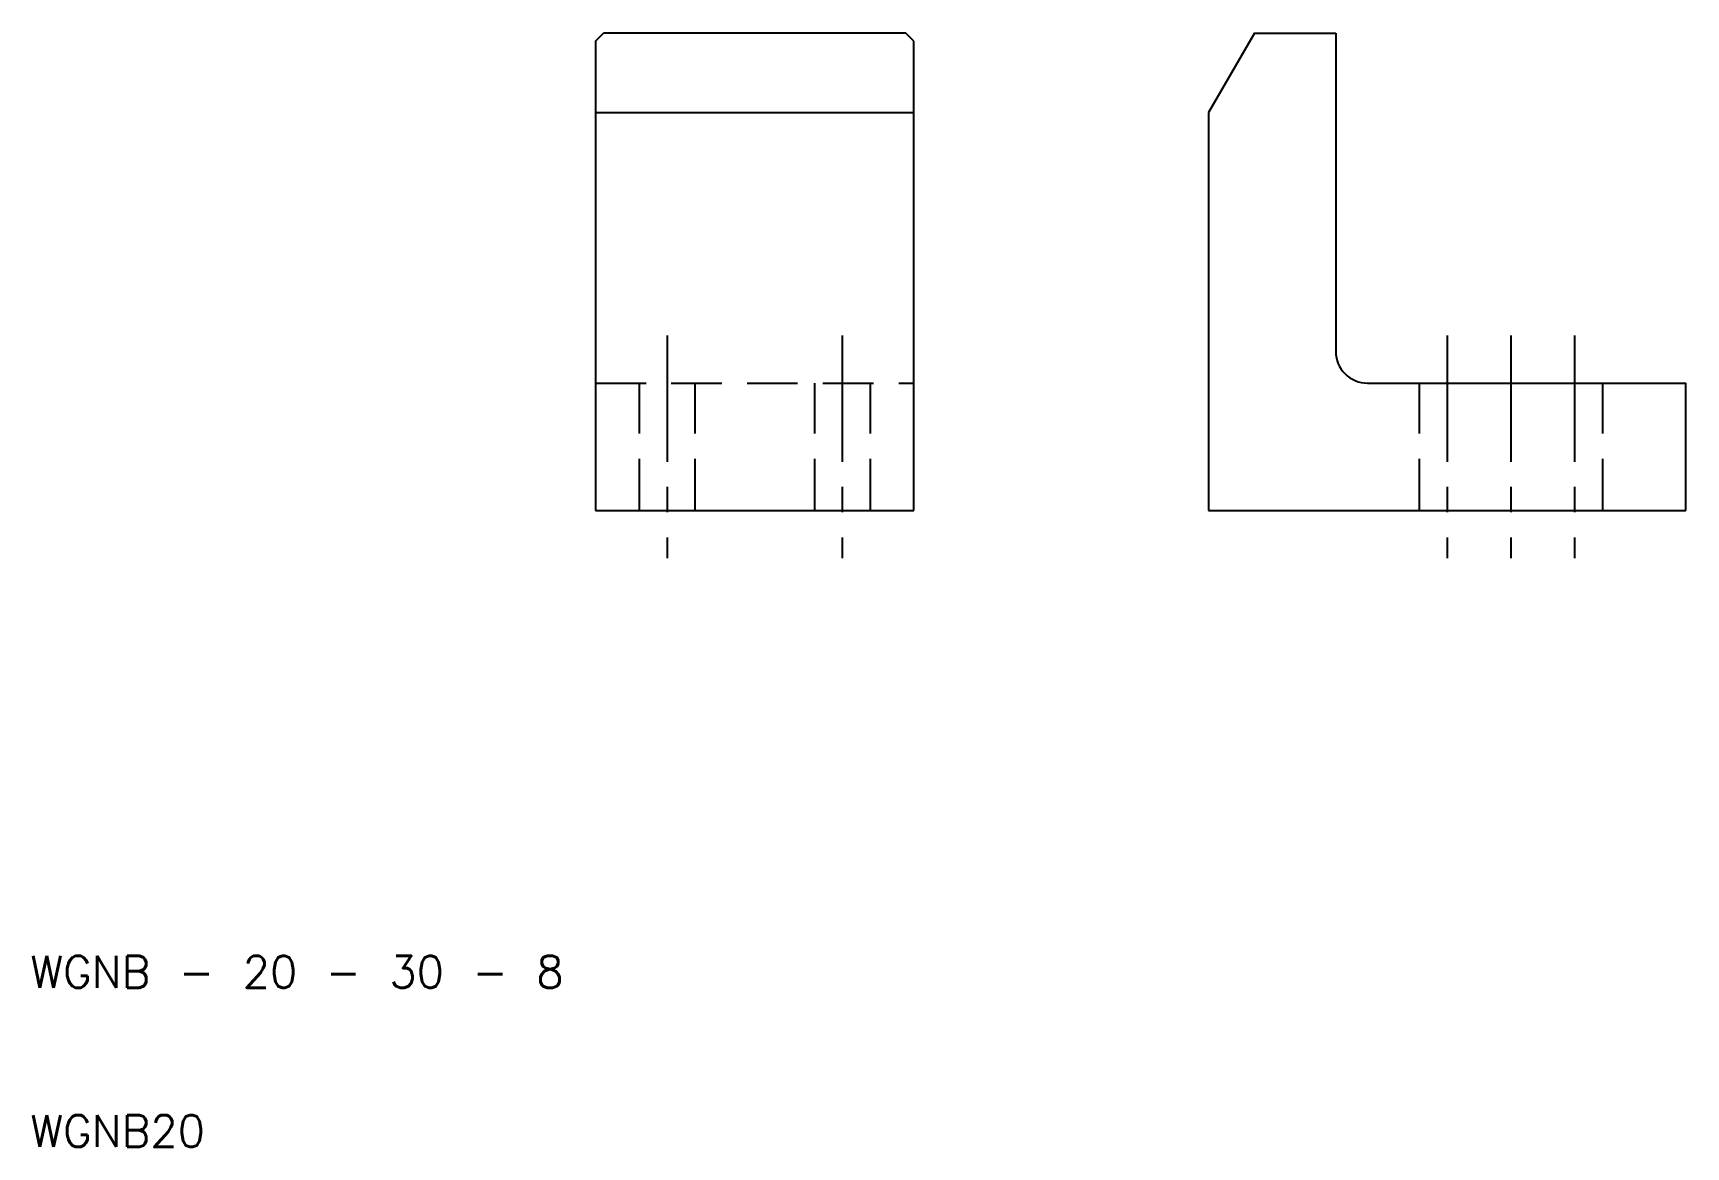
# Model space of a CAD drawing. Extents: x 10 to 114, y 10 to 80.
import ezdxf

# ---------------------------------------------------------------- set-up
doc = ezdxf.new("R2010")
doc.units = 0
doc.header["$LTSCALE"] = 0.25
doc.linetypes.add('CENTER', pattern=[50.8, 31.75, -6.35, 6.35, -6.35])
doc.linetypes.add('DASHED', pattern=[19.05, 12.7, -6.35])
doc.layers.get('0').update_dxf_attribs({"linetype": 'CONTINUOUS'})
doc.layers.add('CENTER', color=1, linetype='CENTER')
doc.styles.get("Standard").update_dxf_attribs({"font": 'txt.shx', "bigfont": 'extfont.shx'})

msp = doc.modelspace()

# ---------------------------------------------------------------- linework, layer by layer
for p, q in [((45.5, 79.5), (46, 80)), ((65, 80), (46, 80)), ((65.5, 79.5), (65, 80)), ((86.89, 80), (84, 75)), ((86.89, 80), (92, 80)), ((92, 80), (92, 60)), ((45.5, 79.5), (45.5, 50)), ((65.5, 50), (65.5, 79.5)), ((45.5, 75), (65.5, 75)), ((84, 75), (84, 50)), ((94, 58), (114, 58)), ((114, 50), (114, 58)), ((45.5, 50), (65.5, 50)), ((84, 50), (114, 50))]:
    msp.add_line(p, q)
at = {"color": 3, "linetype": 'DASHED'}
for p, q in [((45.5, 58), (65.5, 58)), ((48.25, 58), (48.25, 50)), ((51.75, 58), (51.75, 50)), ((59.25, 58), (59.25, 50)), ((62.75, 58), (62.75, 50)), ((97.25, 58), (97.25, 50)), ((108.75, 58), (108.75, 50))]:
    msp.add_line(p, q, dxfattribs=at)
msp.add_arc((94, 60), 2, 180, 270)
at = {"layer": 'CENTER', "color": 1, "linetype": 'CENTER'}
for p, q in [((50, 61), (50, 47)), ((61, 61), (61, 47)), ((99, 61), (99, 47)), ((103, 61), (103, 47)), ((107, 61), (107, 47))]:
    msp.add_line(p, q, dxfattribs=at)

# ---------------------------------------------------------------- texts
for s, p in [('WGNB - 20 - 30 - 8', (10, 20)), ('WGNB20', (10, 10))]:
    msp.add_text(s, height=2).set_placement(p)

doc.saveas('drawing.dxf')
